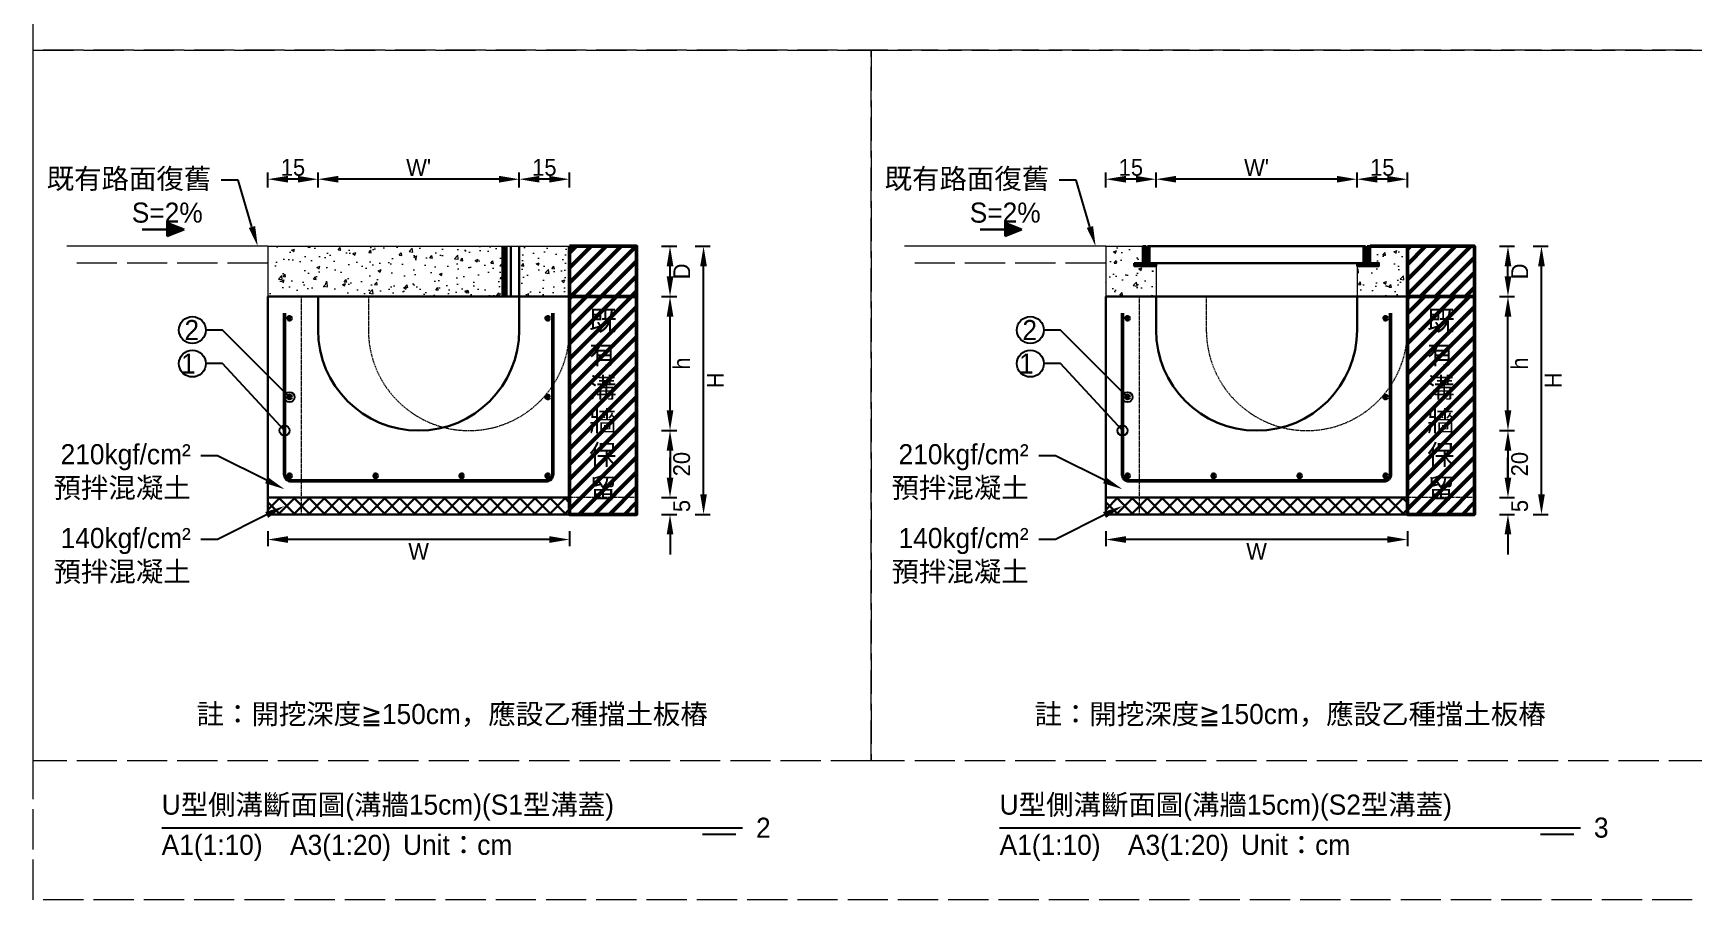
# Model space of a CAD drawing. Extents: x -8520 to 1950, y -2159 to 466.
# Drawn here: x -2640 to -2144.9, y -507 to -248.4 of the extents above; entities that cross this region are included whole.
import ezdxf
from ezdxf import colors
from ezdxf.entities.mleader import LeaderData, LeaderLine
from ezdxf.math import Vec2, Vec3

# ---------------------------------------------------------------- set-up
doc = ezdxf.new("R2010")
doc.units = 0
doc.header["$MEASUREMENT"] = 0
doc.linetypes.add('ACAD_ISO02W100', pattern=[15, 12, -3])
doc.linetypes.add('HIDDEN', pattern=[0.375, 0.25, -0.125])
for name, color, linetype, lineweight in [('一、3.基本-變更', 1, 'Continuous', 50), ('二、1.繪圖-既有設施', 8, 'Continuous', 20), ('二、2.繪圖-施作項目', 181, 'Continuous', 30), ('二、3.繪圖-排水流向', 170, 'Continuous', 30), ('二、4.繪圖-設計鋪面', 40, 'Continuous', 20), ('二、5.繪圖-鋼筋', 60, 'Continuous', 50), ('二、6.繪圖-其他施作項目', 35, 'Continuous', 30)]:
    doc.layers.add(name, color=color, linetype=linetype, lineweight=lineweight)
doc.layers.add('一、4.基本-隱藏', color=9, linetype='ACAD_ISO02W100', lineweight=20, plot=False)
doc.layers.add('三、3.文字-註解文字', color=2, linetype='Continuous')
doc.styles.add('次圖名(詳圖)', font='MS PGothic.ttf', dxfattribs={"height": 6})
doc.styles.add('註解文字(詳圖)', font='MS PGothic.ttf', dxfattribs={"height": 5})
doc.dimstyles.new('註解文字(詳圖)', dxfattribs={"dimtxt": 6, "dimasz": 6, "dimexe": 2, "dimexo": 5, "dimgap": 1, "dimtad": 2, "dimzin": 0, "dimdsep": 46, "dimtxsty": '註解文字(詳圖)', "dimcen": 0.1, "dimclrd": 256, "dimclre": 256, "dimclrt": 256, "dimadec": 0, "dimazin": 0, "dimtfac": 1, "dimtofl": 0, "dimtmove": 0, "dimatfit": 3, "dimfxlon": 1, "dimtolj": 1, "dimtzin": 0, "dimlwd": -1, "dimlwe": -1, "dimarcsym": 1})

# ---------------------------------------------------------------- blocks, each defined once
blk = doc.blocks.new('排水流向')
at = {"layer": '二、3.繪圖-排水流向'}
h = blk.add_hatch(color=256, dxfattribs=at)
h.dxf.hatch_style = 1
h.paths.add_polyline_path([(0, 1), (0, -1), (2.5, 0)])
for points in [[(-3.75, 0), (0, 0)], [(0, 1), (0, -1)], [(2.5, 0), (0, 1)], [(2.5, 0), (0, -1)]]:
    blk.add_lwpolyline(points, dxfattribs=at)
blk = doc.blocks.new('*D118')
at = {"layer": 'Defpoints', "color": 0, "transparency": 16777216}
for p in [(-2555, -292), (-2555, -327), (-2495, -327)]:
    blk.add_point(p, dxfattribs=at)
at = {"layer": '三、3.文字-註解文字', "transparency": 16777216}
for p, q in [((-2555, -294.5), (-2555, -290)), ((-2501, -292), (-2549, -292)), ((-2495, -294.5), (-2495, -290))]:
    blk.add_line(p, q, dxfattribs=at)
for points in [[(-2549, -291), (-2549, -293), (-2555, -292)], [(-2501, -291), (-2501, -293), (-2495, -292)]]:
    blk.add_solid(points, dxfattribs=at)
at = {"layer": '三、3.文字-註解文字', "transparency": 16777216, "insert": (-2525, -288.5), "char_height": 5, "attachment_point": 5, "style": '註解文字(詳圖)'}
blk.add_mtext("\\A1;W'", dxfattribs=at)
blk = doc.blocks.new('*D119')
at = {"layer": 'Defpoints', "color": 0, "transparency": 16777216}
for p in [(-2570, -292), (-2570, -327), (-2555, -327)]:
    blk.add_point(p, dxfattribs=at)
at = {"layer": '三、3.文字-註解文字', "transparency": 16777216}
for p, q in [((-2570, -294.5), (-2570, -290)), ((-2561, -292), (-2564, -292)), ((-2555, -294.5), (-2555, -290))]:
    blk.add_line(p, q, dxfattribs=at)
for points in [[(-2564, -291), (-2564, -293), (-2570, -292)], [(-2561, -291), (-2561, -293), (-2555, -292)]]:
    blk.add_solid(points, dxfattribs=at)
at = {"layer": '三、3.文字-註解文字', "transparency": 16777216, "insert": (-2562.5, -288.5), "char_height": 5, "attachment_point": 5, "style": '註解文字(詳圖)'}
blk.add_mtext('\\A1;15', dxfattribs=at)
blk = doc.blocks.new('*D120')
at = {"layer": 'Defpoints', "color": 0, "transparency": 16777216}
for p in [(-2495, -292), (-2495, -327), (-2480, -327)]:
    blk.add_point(p, dxfattribs=at)
at = {"layer": '三、3.文字-註解文字', "transparency": 16777216}
for p, q in [((-2495, -294.5), (-2495, -290)), ((-2486, -292), (-2489, -292)), ((-2480, -294.5), (-2480, -290))]:
    blk.add_line(p, q, dxfattribs=at)
for points in [[(-2489, -291), (-2489, -293), (-2495, -292)], [(-2486, -291), (-2486, -293), (-2480, -292)]]:
    blk.add_solid(points, dxfattribs=at)
at = {"layer": '三、3.文字-註解文字', "transparency": 16777216, "insert": (-2487.5, -288.5), "char_height": 5, "attachment_point": 5, "style": '註解文字(詳圖)'}
blk.add_mtext('\\A1;15', dxfattribs=at)
blk = doc.blocks.new('*D121')
at = {"layer": 'Defpoints', "color": 0, "transparency": 16777216}
for p in [(-2305, -292), (-2305, -327), (-2245, -327)]:
    blk.add_point(p, dxfattribs=at)
at = {"layer": '三、3.文字-註解文字', "transparency": 16777216}
for p, q in [((-2305, -294.5), (-2305, -290)), ((-2251, -292), (-2299, -292)), ((-2245, -294.5), (-2245, -290))]:
    blk.add_line(p, q, dxfattribs=at)
for points in [[(-2299, -291), (-2299, -293), (-2305, -292)], [(-2251, -291), (-2251, -293), (-2245, -292)]]:
    blk.add_solid(points, dxfattribs=at)
at = {"layer": '三、3.文字-註解文字', "transparency": 16777216, "insert": (-2275, -288.5), "char_height": 5, "attachment_point": 5, "style": '註解文字(詳圖)'}
blk.add_mtext("\\A1;W'", dxfattribs=at)
blk = doc.blocks.new('*D122')
at = {"layer": 'Defpoints', "color": 0, "transparency": 16777216}
for p in [(-2320, -292), (-2320, -327), (-2305, -327)]:
    blk.add_point(p, dxfattribs=at)
at = {"layer": '三、3.文字-註解文字', "transparency": 16777216}
for p, q in [((-2320, -294.5), (-2320, -290)), ((-2311, -292), (-2314, -292)), ((-2305, -294.5), (-2305, -290))]:
    blk.add_line(p, q, dxfattribs=at)
for points in [[(-2314, -291), (-2314, -293), (-2320, -292)], [(-2311, -291), (-2311, -293), (-2305, -292)]]:
    blk.add_solid(points, dxfattribs=at)
at = {"layer": '三、3.文字-註解文字', "transparency": 16777216, "insert": (-2312.5, -288.5), "char_height": 5, "attachment_point": 5, "style": '註解文字(詳圖)'}
blk.add_mtext('\\A1;15', dxfattribs=at)
blk = doc.blocks.new('*D123')
at = {"layer": 'Defpoints', "color": 0, "transparency": 16777216}
for p in [(-2245, -292), (-2245, -327), (-2230, -327)]:
    blk.add_point(p, dxfattribs=at)
at = {"layer": '三、3.文字-註解文字', "transparency": 16777216}
for p, q in [((-2245, -294.5), (-2245, -290)), ((-2236, -292), (-2239, -292)), ((-2230, -294.5), (-2230, -290))]:
    blk.add_line(p, q, dxfattribs=at)
for points in [[(-2239, -291), (-2239, -293), (-2245, -292)], [(-2236, -291), (-2236, -293), (-2230, -292)]]:
    blk.add_solid(points, dxfattribs=at)
at = {"layer": '三、3.文字-註解文字', "transparency": 16777216, "insert": (-2237.5, -288.5), "char_height": 5, "attachment_point": 5, "style": '註解文字(詳圖)'}
blk.add_mtext('\\A1;15', dxfattribs=at)
blk = doc.blocks.new('*D136')
at = {"layer": 'Defpoints', "color": 0, "transparency": 16777216}
for p in [(-2320, -392), (-2230, -392), (-2320, -399.5)]:
    blk.add_point(p, dxfattribs=at)
at = {"layer": '三、3.文字-註解文字', "transparency": 16777216}
for p, q in [((-2320, -397), (-2320, -401.5)), ((-2236, -399.5), (-2314, -399.5)), ((-2230, -397), (-2230, -401.5))]:
    blk.add_line(p, q, dxfattribs=at)
for points in [[(-2314, -398.5), (-2314, -400.5), (-2320, -399.5)], [(-2236, -398.5), (-2236, -400.5), (-2230, -399.5)]]:
    blk.add_solid(points, dxfattribs=at)
at = {"layer": '三、3.文字-註解文字', "transparency": 16777216, "insert": (-2275, -403), "char_height": 5, "attachment_point": 5, "style": '註解文字(詳圖)'}
blk.add_mtext('\\A1;W', dxfattribs=at)
blk = doc.blocks.new('*D137')
at = {"layer": 'Defpoints', "color": 0, "transparency": 16777216}
for p in [(-2570, -392), (-2480, -392), (-2570, -399.5)]:
    blk.add_point(p, dxfattribs=at)
at = {"layer": '三、3.文字-註解文字', "transparency": 16777216}
for p, q in [((-2570, -397), (-2570, -401.5)), ((-2486, -399.5), (-2564, -399.5)), ((-2480, -397), (-2480, -401.5))]:
    blk.add_line(p, q, dxfattribs=at)
for points in [[(-2564, -398.5), (-2564, -400.5), (-2570, -399.5)], [(-2486, -398.5), (-2486, -400.5), (-2480, -399.5)]]:
    blk.add_solid(points, dxfattribs=at)
at = {"layer": '三、3.文字-註解文字', "transparency": 16777216, "insert": (-2525, -403), "char_height": 5, "attachment_point": 5, "style": '註解文字(詳圖)'}
blk.add_mtext('\\A1;W', dxfattribs=at)
blk = doc.blocks.new('_Small')
at = {"color": 0, "linetype": 'ByBlock', "lineweight": -2}
blk.add_circle((0, 0), 0.25, dxfattribs=at)
blk = doc.blocks.new('*D143')
at = {"layer": 'Defpoints', "color": 0, "transparency": 16777216}
for p in [(-2275, -327), (-2200, -327), (-2275, -367)]:
    blk.add_point(p, dxfattribs=at)
at = {"layer": '三、3.文字-註解文字', "transparency": 16777216}
for p, q in [((-2202.5, -327), (-2198, -327)), ((-2200, -361), (-2200, -333)), ((-2202.5, -367), (-2198, -367))]:
    blk.add_line(p, q, dxfattribs=at)
for points in [[(-2201, -333), (-2199, -333), (-2200, -327)], [(-2201, -361), (-2199, -361), (-2200, -367)]]:
    blk.add_solid(points, dxfattribs=at)
at = {"layer": '三、3.文字-註解文字', "transparency": 16777216, "insert": (-2196.5, -347), "char_height": 5, "attachment_point": 5, "rotation": 90, "style": '註解文字(詳圖)'}
blk.add_mtext('\\A1;h', dxfattribs=at)
blk = doc.blocks.new('*D144')
at = {"layer": 'Defpoints', "color": 0, "transparency": 16777216}
for p in [(-2275, -367), (-2275, -387), (-2200, -387)]:
    blk.add_point(p, dxfattribs=at)
at = {"layer": '三、3.文字-註解文字', "transparency": 16777216}
for p, q in [((-2202.5, -367), (-2198, -367)), ((-2200, -373), (-2200, -381)), ((-2202.5, -387), (-2198, -387))]:
    blk.add_line(p, q, dxfattribs=at)
for points in [[(-2201, -373), (-2199, -373), (-2200, -367)], [(-2201, -381), (-2199, -381), (-2200, -387)]]:
    blk.add_solid(points, dxfattribs=at)
at = {"layer": '三、3.文字-註解文字', "transparency": 16777216, "insert": (-2196.5, -377), "char_height": 5, "attachment_point": 5, "rotation": 90, "style": '註解文字(詳圖)'}
blk.add_mtext('\\A1;20', dxfattribs=at)
blk = doc.blocks.new('*D145')
at = {"layer": 'Defpoints', "color": 0, "transparency": 16777216}
for p in [(-2275, -387), (-2275, -392), (-2200, -392)]:
    blk.add_point(p, dxfattribs=at)
at = {"layer": '三、3.文字-註解文字', "transparency": 16777216}
for p, q in [((-2200, -381), (-2200, -375)), ((-2202.5, -387), (-2198, -387)), ((-2202.5, -392), (-2198, -392)), ((-2200, -398), (-2200, -404))]:
    blk.add_line(p, q, dxfattribs=at)
for points in [[(-2201, -381), (-2199, -381), (-2200, -387)], [(-2201, -398), (-2199, -398), (-2200, -392)]]:
    blk.add_solid(points, dxfattribs=at)
at = {"layer": '三、3.文字-註解文字', "transparency": 16777216, "insert": (-2196.5, -389.5), "char_height": 5, "attachment_point": 5, "rotation": 90, "style": '註解文字(詳圖)'}
blk.add_mtext('\\A1;5', dxfattribs=at)
blk = doc.blocks.new('*D146')
at = {"layer": 'Defpoints', "color": 0, "transparency": 16777216}
for p in [(-2210, -312), (-2200, -312), (-2210, -327)]:
    blk.add_point(p, dxfattribs=at)
at = {"layer": '三、3.文字-註解文字', "transparency": 16777216}
for p, q in [((-2202.5, -312), (-2198, -312)), ((-2200, -321), (-2200, -318)), ((-2202.5, -327), (-2198, -327))]:
    blk.add_line(p, q, dxfattribs=at)
for points in [[(-2201, -318), (-2199, -318), (-2200, -312)], [(-2201, -321), (-2199, -321), (-2200, -327)]]:
    blk.add_solid(points, dxfattribs=at)
at = {"layer": '三、3.文字-註解文字', "transparency": 16777216, "insert": (-2196.5, -319.5), "char_height": 5, "attachment_point": 5, "rotation": 90, "style": '註解文字(詳圖)'}
blk.add_mtext('\\A1;D', dxfattribs=at)
blk = doc.blocks.new('*D147')
at = {"layer": 'Defpoints', "color": 0, "transparency": 16777216}
for p in [(-2210, -312), (-2190, -312), (-2210, -392)]:
    blk.add_point(p, dxfattribs=at)
at = {"layer": '三、3.文字-註解文字', "transparency": 16777216}
for p, q in [((-2192.5, -312), (-2188, -312)), ((-2190, -386), (-2190, -318)), ((-2192.5, -392), (-2188, -392))]:
    blk.add_line(p, q, dxfattribs=at)
for points in [[(-2191, -318), (-2189, -318), (-2190, -312)], [(-2191, -386), (-2189, -386), (-2190, -392)]]:
    blk.add_solid(points, dxfattribs=at)
at = {"layer": '三、3.文字-註解文字', "transparency": 16777216, "insert": (-2186.5, -352), "char_height": 5, "attachment_point": 5, "rotation": 90, "style": '註解文字(詳圖)'}
blk.add_mtext('\\A1;H', dxfattribs=at)
blk = doc.blocks.new('*D158')
at = {"layer": 'Defpoints', "color": 0, "transparency": 16777216}
for p in [(-2525, -327), (-2450, -327), (-2525, -367)]:
    blk.add_point(p, dxfattribs=at)
at = {"layer": '三、3.文字-註解文字', "transparency": 16777216}
for p, q in [((-2452.5, -327), (-2448, -327)), ((-2450, -361), (-2450, -333)), ((-2452.5, -367), (-2448, -367))]:
    blk.add_line(p, q, dxfattribs=at)
for points in [[(-2451, -333), (-2449, -333), (-2450, -327)], [(-2451, -361), (-2449, -361), (-2450, -367)]]:
    blk.add_solid(points, dxfattribs=at)
at = {"layer": '三、3.文字-註解文字', "transparency": 16777216, "insert": (-2446.5, -347), "char_height": 5, "attachment_point": 5, "rotation": 90, "style": '註解文字(詳圖)'}
blk.add_mtext('\\A1;h', dxfattribs=at)
blk = doc.blocks.new('*D159')
at = {"layer": 'Defpoints', "color": 0, "transparency": 16777216}
for p in [(-2525, -367), (-2525, -387), (-2450, -387)]:
    blk.add_point(p, dxfattribs=at)
at = {"layer": '三、3.文字-註解文字', "transparency": 16777216}
for p, q in [((-2452.5, -367), (-2448, -367)), ((-2450, -373), (-2450, -381)), ((-2452.5, -387), (-2448, -387))]:
    blk.add_line(p, q, dxfattribs=at)
for points in [[(-2451, -373), (-2449, -373), (-2450, -367)], [(-2451, -381), (-2449, -381), (-2450, -387)]]:
    blk.add_solid(points, dxfattribs=at)
at = {"layer": '三、3.文字-註解文字', "transparency": 16777216, "insert": (-2446.5, -377), "char_height": 5, "attachment_point": 5, "rotation": 90, "style": '註解文字(詳圖)'}
blk.add_mtext('\\A1;20', dxfattribs=at)
blk = doc.blocks.new('*D160')
at = {"layer": 'Defpoints', "color": 0, "transparency": 16777216}
for p in [(-2525, -387), (-2525, -392), (-2450, -392)]:
    blk.add_point(p, dxfattribs=at)
at = {"layer": '三、3.文字-註解文字', "transparency": 16777216}
for p, q in [((-2450, -381), (-2450, -375)), ((-2452.5, -387), (-2448, -387)), ((-2452.5, -392), (-2448, -392)), ((-2450, -398), (-2450, -404))]:
    blk.add_line(p, q, dxfattribs=at)
for points in [[(-2451, -381), (-2449, -381), (-2450, -387)], [(-2451, -398), (-2449, -398), (-2450, -392)]]:
    blk.add_solid(points, dxfattribs=at)
at = {"layer": '三、3.文字-註解文字', "transparency": 16777216, "insert": (-2446.5, -389.5), "char_height": 5, "attachment_point": 5, "rotation": 90, "style": '註解文字(詳圖)'}
blk.add_mtext('\\A1;5', dxfattribs=at)
blk = doc.blocks.new('*D161')
at = {"layer": 'Defpoints', "color": 0, "transparency": 16777216}
for p in [(-2460, -312), (-2450, -312), (-2460, -327)]:
    blk.add_point(p, dxfattribs=at)
at = {"layer": '三、3.文字-註解文字', "transparency": 16777216}
for p, q in [((-2452.5, -312), (-2448, -312)), ((-2450, -321), (-2450, -318)), ((-2452.5, -327), (-2448, -327))]:
    blk.add_line(p, q, dxfattribs=at)
for points in [[(-2451, -318), (-2449, -318), (-2450, -312)], [(-2451, -321), (-2449, -321), (-2450, -327)]]:
    blk.add_solid(points, dxfattribs=at)
at = {"layer": '三、3.文字-註解文字', "transparency": 16777216, "insert": (-2446.5, -319.5), "char_height": 5, "attachment_point": 5, "rotation": 90, "style": '註解文字(詳圖)'}
blk.add_mtext('\\A1;D', dxfattribs=at)
blk = doc.blocks.new('*D162')
at = {"layer": 'Defpoints', "color": 0, "transparency": 16777216}
for p in [(-2460, -312), (-2440, -312), (-2460, -392)]:
    blk.add_point(p, dxfattribs=at)
at = {"layer": '三、3.文字-註解文字', "transparency": 16777216}
for p, q in [((-2442.5, -312), (-2438, -312)), ((-2440, -386), (-2440, -318)), ((-2442.5, -392), (-2438, -392))]:
    blk.add_line(p, q, dxfattribs=at)
for points in [[(-2441, -318), (-2439, -318), (-2440, -312)], [(-2441, -386), (-2439, -386), (-2440, -392)]]:
    blk.add_solid(points, dxfattribs=at)
at = {"layer": '三、3.文字-註解文字', "transparency": 16777216, "insert": (-2436.5, -352), "char_height": 5, "attachment_point": 5, "rotation": 90, "style": '註解文字(詳圖)'}
blk.add_mtext('\\A1;H', dxfattribs=at)

msp = doc.modelspace()

# ---------------------------------------------------------------- hatches: boundary and pattern name
at = {"layer": '一、3.基本-變更'}
h = msp.add_hatch(dxfattribs=at)
h.set_pattern_fill('ANSI31', color=256)
h.set_pattern_definition([(45, (-1582.558, -548.0457), (-2.245064, 2.245064), [])])
h.paths.add_polyline_path([(-2480, -327), (-2460, -327), (-2460, -312), (-2480, -312)])
h = msp.add_hatch(dxfattribs=at)
h.set_pattern_fill('ANSI31', color=256)
h.set_pattern_definition([(45, (-1332.558, -506.5736), (-2.245064, 2.245064), [])])
h.paths.add_polyline_path([(-2230, -312), (-2230, -327), (-2210, -327), (-2210, -312)])
h = msp.add_hatch(dxfattribs=at)
h.set_pattern_fill('ANSI31', color=256)
h.set_pattern_definition([(45, (-2869.6807, -699.3014), (-2.245064, 2.245064), [])])
h.paths.add_polyline_path([(-2460, -327), (-2480, -327), (-2480, -392), (-2460, -392)])
h = msp.add_hatch(dxfattribs=at)
h.set_pattern_fill('ANSI31', color=256)
h.set_pattern_definition([(45, (-2619.6807, -699.3014), (-2.245064, 2.245064), [])])
h.paths.add_polyline_path([(-2210, -327), (-2230, -327), (-2230, -392), (-2210, -392)])
at = {"layer": '二、1.繪圖-既有設施'}
h = msp.add_hatch(dxfattribs=at)
h.set_pattern_fill('AR-CONC', color=256, scale=0.05)
h.set_pattern_definition([(50, (-1582.558, -548.046), (9.109233, -0.796954), [0.9525, -10.4775]), (355, (-1582.558, -548.046), (-1.76217, 9.55284), [0.762, -8.38203]), (100.4514, (-1581.799, -548.112), (7.34706, 8.75589), [0.8095, -8.90451]), (46.1842, (-1582.558, -545.506), (13.55395, -2.10212), [1.42875, -15.71625]), (96.6356, (-1581.429, -545.681), (11.8702, 12.3713), [1.21425, -13.35678]), (351.1842, (-1582.558, -545.506), (11.8702, 12.3713), [1.143, -12.57299]), (21, (-1581.288, -546.141), (7.58072, -5.11326), [0.9525, -10.4775]), (326, (-1581.288, -546.141), (3.0901, 9.2094), [0.762, -8.382]), (71.4514, (-1580.656, -546.567), (10.67082, 4.09614), [0.8095, -8.9045]), (37.5, (-1582.558, -548.0457), (0.15443, 4.227752), [0, -8.2804, 0, -8.509, 0, -8.41375]), (7.5, (-1582.558, -548.0457), (3.340983, 5.009029), [0, -4.8514, 0, -8.0899, 0, -3.20675]), (327.5, (-1585.39, -548.0457), (6.77953, -0.286437), [0, -3.175, 0, -9.906, 0, -13.1445]), (317.5, (-1586.66, -548.046), (7.40646, 1.271325), [0, -4.1275, 0, -6.5786, 0, -9.3345])])
h.paths.add_polyline_path([(-2500, -327), (-2500, -312), (-2570, -312), (-2570, -327)])
h.paths.add_polyline_path([(-2480, -312), (-2495, -312), (-2495, -327), (-2480, -327)])
h = msp.add_hatch(dxfattribs=at)
h.set_pattern_fill('AR-CONC', color=256, scale=0.05)
h.set_pattern_definition([(50, (-1332.558, -506.5736), (9.109233, -0.796954), [0.9525, -10.4775]), (355, (-1332.558, -506.574), (-1.76217, 9.55284), [0.762, -8.38203]), (100.4514, (-1331.799, -506.64), (7.34706, 8.75589), [0.8095, -8.90451]), (46.1842, (-1332.558, -504.034), (13.55395, -2.10212), [1.42875, -15.71625]), (96.6356, (-1331.429, -504.209), (11.8702, 12.3713), [1.21425, -13.35678]), (351.1842, (-1332.558, -504.034), (11.8702, 12.3713), [1.143, -12.57299]), (21, (-1331.288, -504.6686), (7.58072, -5.11326), [0.9525, -10.4775]), (326, (-1331.288, -504.669), (3.0901, 9.2094), [0.762, -8.382]), (71.4514, (-1330.656, -505.095), (10.67082, 4.09614), [0.8095, -8.9045]), (37.5, (-1332.558, -506.5736), (0.15443, 4.227752), [0, -8.2804, 0, -8.509, 0, -8.41375]), (7.5, (-1332.558, -506.5736), (3.340983, 5.009029), [0, -4.8514, 0, -8.0899, 0, -3.20675]), (327.5, (-1335.39, -506.5736), (6.77953, -0.286437), [0, -3.175, 0, -9.906, 0, -13.1445]), (317.5, (-1336.66, -506.5736), (7.40646, 1.271325), [0, -4.1275, 0, -6.5786, 0, -9.3345])])
h.paths.add_polyline_path([(-2311.5, -317), (-2308.9, -317), (-2308.9, -312), (-2320, -312), (-2320, -327), (-2305, -327), (-2305, -317.9), (-2311.5, -317.9)])
h.paths.add_polyline_path([(-2230, -312), (-2241.1, -312), (-2241.1, -317), (-2238.5, -317), (-2238.5, -317.9), (-2245, -317.9), (-2245, -327), (-2230, -327)])
at = {"layer": '二、2.繪圖-施作項目'}
h = msp.add_hatch(dxfattribs=at)
h.set_pattern_fill('ANSI37', color=256)
h.set_pattern_definition([(45, (-2869.6807, -699.3014), (-2.245064, 2.245064), []), (135, (-2869.6807, -699.3014), (-2.245064, -2.245064), [])])
h.paths.add_polyline_path([(-2570, -387), (-2570, -392), (-2480, -392), (-2480, -387)])
h = msp.add_hatch(dxfattribs=at)
h.set_pattern_fill('ANSI37', color=256)
h.set_pattern_definition([(45, (-2619.6807, -699.3014), (-2.245064, 2.245064), []), (135, (-2619.6807, -699.3014), (-2.245064, -2.245064), [])])
h.paths.add_polyline_path([(-2320, -387), (-2320, -392), (-2230, -392), (-2230, -387)])
at = {"layer": '二、5.繪圖-鋼筋'}
h = msp.add_hatch(color=256, dxfattribs=at)
h.dxf.hatch_style = 1
h.paths.add_polyline_path([(-2563, -333.5, 1), (-2564, -333.5, 1)])
h = msp.add_hatch(color=256, dxfattribs=at)
h.dxf.hatch_style = 1
h.paths.add_polyline_path([(-2486, -333.5, 1), (-2487, -333.5, 1)])
h = msp.add_hatch(color=256, dxfattribs=at)
h.dxf.hatch_style = 1
h.paths.add_polyline_path([(-2313, -333.5, 1), (-2314, -333.5, 1)])
h = msp.add_hatch(color=256, dxfattribs=at)
h.dxf.hatch_style = 1
h.paths.add_polyline_path([(-2236, -333.5, 1), (-2237, -333.5, 1)])
h = msp.add_hatch(color=256, dxfattribs=at)
h.dxf.hatch_style = 1
h.paths.add_polyline_path([(-2563, -357, 1), (-2564, -357, 1)])
h = msp.add_hatch(color=256, dxfattribs=at)
h.dxf.hatch_style = 1
h.paths.add_polyline_path([(-2486, -357, 1), (-2487, -357, 1)])
h = msp.add_hatch(color=256, dxfattribs=at)
h.dxf.hatch_style = 1
h.paths.add_polyline_path([(-2313, -357, 1), (-2314, -357, 1)])
h = msp.add_hatch(color=256, dxfattribs=at)
h.dxf.hatch_style = 1
h.paths.add_polyline_path([(-2236, -357, 1), (-2237, -357, 1)])
h = msp.add_hatch(color=256, dxfattribs=at)
h.dxf.hatch_style = 1
h.paths.add_polyline_path([(-2563, -380.5, 1), (-2564, -380.5, 1)])
h = msp.add_hatch(color=256, dxfattribs=at)
h.dxf.hatch_style = 1
h.paths.add_polyline_path([(-2537.33, -380.5, 1), (-2538.33, -380.5, 1)])
h = msp.add_hatch(color=256, dxfattribs=at)
h.dxf.hatch_style = 1
h.paths.add_polyline_path([(-2511.66, -380.5, 1), (-2512.66, -380.5, 1)])
h = msp.add_hatch(color=256, dxfattribs=at)
h.dxf.hatch_style = 1
h.paths.add_polyline_path([(-2486, -380.5, 1), (-2487, -380.5, 1)])
h = msp.add_hatch(color=256, dxfattribs=at)
h.dxf.hatch_style = 1
h.paths.add_polyline_path([(-2313, -380.5, 1), (-2314, -380.5, 1)])
h = msp.add_hatch(color=256, dxfattribs=at)
h.dxf.hatch_style = 1
h.paths.add_polyline_path([(-2287.33, -380.5, 1), (-2288.33, -380.5, 1)])
h = msp.add_hatch(color=256, dxfattribs=at)
h.dxf.hatch_style = 1
h.paths.add_polyline_path([(-2261.66, -380.5, 1), (-2262.66, -380.5, 1)])
h = msp.add_hatch(color=256, dxfattribs=at)
h.dxf.hatch_style = 1
h.paths.add_polyline_path([(-2236, -380.5, 1), (-2237, -380.5, 1)])
at = {"layer": '二、6.繪圖-其他施作項目'}
h = msp.add_hatch(dxfattribs=at)
h.set_pattern_fill('ANSI31', color=256, scale=0.1)
h.set_pattern_definition([(45, (-1080.16578, -1307.46255), (-0.2245064, 0.2245064), [])])
h.paths.add_polyline_path([(-2308, -312), (-2308.9, -312), (-2308.9, -317), (-2311.5, -317), (-2311.5, -317.9), (-2305, -317.9), (-2305, -317), (-2308, -317)])
h.paths.add_polyline_path([(-2242, -317), (-2245, -317), (-2245, -317.9), (-2238.5, -317.9), (-2238.5, -317), (-2241.1, -317), (-2241.1, -312), (-2242, -312)])

# ---------------------------------------------------------------- linework, layer by layer
at = {"layer": '一、3.基本-變更'}
for points in [[(-2480, -312), (-2460, -312), (-2460, -327), (-2480, -327)], [(-2230, -312), (-2210, -312), (-2210, -327), (-2230, -327)], [(-2480, -327), (-2460, -327), (-2460, -392), (-2480, -392)], [(-2230, -327), (-2210, -327), (-2210, -392), (-2230, -392)]]:
    msp.add_lwpolyline(points, close=True, dxfattribs=at)
msp.add_lwpolyline([(-2241.1, -312), (-2230, -312)], dxfattribs=at)
at = {"layer": '一、4.基本-隱藏'}
for points in [[(-2640, 0), (-1860, 0), (-1860, -253.5), (-2640, -253.5)], [(-2640, 0), (-1860, 0), (-1860, -507), (-2640, -507)], [(-2640, 0), (-1860, 0), (-1860, -507), (-2640, -507)], [(-2640, -253.5), (-2390, -253.5), (-2390, -465.5), (-2640, -465.5)], [(-2390, -253.5), (-2140, -253.5), (-2140, -465.5), (-2390, -465.5)]]:
    msp.add_lwpolyline(points, close=True, dxfattribs=at)
at = {"layer": '一、4.基本-隱藏', "linetype": 'HIDDEN'}
for points in [[(-2460, -327), (-2560, -327)], [(-2560, -327), (-2560, -392)], [(-2540, -327), (-2540, -337)], [(-2480, -327), (-2480, -337)], [(-2460, -327), (-2460, -392)], [(-2210, -327), (-2310, -327)], [(-2310, -327), (-2310, -392)], [(-2290, -327), (-2290, -337)], [(-2230, -327), (-2230, -337)], [(-2210, -327), (-2210, -392)], [(-2460, -387), (-2560, -387)], [(-2210, -387), (-2310, -387)], [(-2460, -392), (-2560, -392)], [(-2210, -392), (-2310, -392)]]:
    msp.add_lwpolyline(points, dxfattribs=at)
for centre in [(-2510, -337), (-2260, -337)]:
    msp.add_arc(centre, 30, 180, 0, dxfattribs=at)
at = {"layer": '三、3.文字-註解文字'}
for points in [[(-2601.66, -485.5), (-2428.34, -485.5)], [(-2430.34, -487.5), (-2440.34, -487.5)], [(-2351.66, -485.5), (-2178.34, -485.5)], [(-2180.34, -487.5), (-2190.34, -487.5)]]:
    msp.add_lwpolyline(points, dxfattribs=at)
for centre in [(-2592.5, -337), (-2342.5, -337), (-2592.5, -347), (-2342.5, -347)]:
    msp.add_circle(centre, 4, dxfattribs=at)
at = {"layer": '二、1.繪圖-既有設施'}
for points in [[(-2570, -312), (-2480, -312)], [(-2570, -312), (-2570, -327)], [(-2480, -312), (-2480, -327)], [(-2320, -312), (-2308.9, -312)], [(-2320, -312), (-2320, -327)], [(-2230, -312), (-2230, -327)], [(-2305, -317), (-2305, -327)], [(-2245, -317), (-2245, -327)]]:
    msp.add_lwpolyline(points, dxfattribs=at)
at = {"layer": '二、2.繪圖-施作項目'}
for points in [[(-2570, -327), (-2480, -327)], [(-2570, -327), (-2570, -392)], [(-2555, -327), (-2555, -337)], [(-2495, -327), (-2495, -337)], [(-2480, -327), (-2480, -392)], [(-2320, -327), (-2230, -327)], [(-2320, -327), (-2320, -392)], [(-2305, -327), (-2305, -337)], [(-2245, -327), (-2245, -337)], [(-2230, -327), (-2230, -392)], [(-2570, -387), (-2480, -387)], [(-2320, -387), (-2230, -387)], [(-2570, -392), (-2480, -392)], [(-2320, -392), (-2230, -392)]]:
    msp.add_lwpolyline(points, dxfattribs=at)
for centre in [(-2525, -337), (-2275, -337)]:
    msp.add_arc(centre, 30, 180, 0, dxfattribs=at)
at = {"layer": '二、4.繪圖-設計鋪面'}
for points in [[(-2570, -312), (-2630, -312)], [(-2320, -312), (-2380, -312)]]:
    msp.add_lwpolyline(points, dxfattribs=at)
at = {"layer": '二、4.繪圖-設計鋪面', "linetype": 'ACAD_ISO02W100'}
for points in [[(-2570, -317), (-2630, -317)], [(-2320, -317), (-2380, -317)]]:
    msp.add_lwpolyline(points, dxfattribs=at)
at = {"layer": '二、5.繪圖-鋼筋'}
for points in [[(-2485, -332), (-2485, -380, -0.4142136), (-2487, -382), (-2563, -382, -0.4142136), (-2565, -380), (-2565, -332)], [(-2235, -332), (-2235, -380, -0.4142136), (-2237, -382), (-2313, -382, -0.4142136), (-2315, -380), (-2315, -332)]]:
    msp.add_lwpolyline(points, format="xyb", dxfattribs=at)
for centre in [(-2563.5, -333.5), (-2486.5, -333.5), (-2313.5, -333.5), (-2236.5, -333.5), (-2563.5, -357), (-2486.5, -357), (-2313.5, -357), (-2236.5, -357), (-2563.5, -380.5), (-2537.83, -380.5), (-2512.16, -380.5), (-2486.5, -380.5), (-2313.5, -380.5), (-2287.83, -380.5), (-2262.16, -380.5), (-2236.5, -380.5)]:
    msp.add_circle(centre, 0.5, dxfattribs=at)
at = {"layer": '二、6.繪圖-其他施作項目'}
for points in [[(-2500, -312), (-2500, -327)], [(-2499.375, -312), (-2499.375, -327)], [(-2498.75, -312), (-2498.75, -327)], [(-2497.5, -312), (-2497.5, -327)], [(-2495, -312), (-2495, -327)], [(-2307.5, -312), (-2307.5, -317)], [(-2307.5, -312), (-2242.5, -312)], [(-2306.9, -312), (-2306.9, -317)], [(-2243.1, -312), (-2243.1, -317)], [(-2242.5, -312), (-2242.5, -317)], [(-2307.5, -317), (-2242.5, -317)]]:
    msp.add_lwpolyline(points, dxfattribs=at)
for points in [[(-2311.5, -317), (-2308.9, -317), (-2308.9, -312), (-2308, -312), (-2308, -317), (-2305, -317), (-2305, -317.9), (-2311.5, -317.9)], [(-2241.1, -312), (-2242, -312), (-2242, -317), (-2245, -317), (-2245, -317.9), (-2238.5, -317.9), (-2238.5, -317), (-2241.1, -317)]]:
    msp.add_lwpolyline(points, close=True, dxfattribs=at)

# ---------------------------------------------------------------- block references
at = {"xscale": 2, "yscale": 2, "zscale": 2}
for p in [(-2600, -307), (-2350, -307)]:
    msp.add_blockref('排水流向', p, dxfattribs=at)

# ---------------------------------------------------------------- texts
at = {"layer": '三、3.文字-註解文字', "char_height": 6}
for s, width, gutter_width, insert, attachment_point, style in [('{\\fMS PGothic|b0|i0|c128|p34;既有溝牆}保留', 6, 30, (-2470, -359.5), 5, '次圖名(詳圖)'), ('{\\fMS PGothic|b0|i0|c128|p34;既有溝牆}保留', 6, 30, (-2220, -359.5), 5, '次圖名(詳圖)'), ('{\\fMS PGothic|b0|i0|c128|p34;註：開挖深度≧150cm，應設乙種擋土板樁}', 156.49231, 30, (-2515, -452), 5, '註解文字(詳圖)'), ('{\\fMS PGothic|b0|i0|c128|p34;註：開挖深度≧150cm，應設乙種擋土板樁}', 156.49231, 30, (-2265, -452), 5, '註解文字(詳圖)'), ('{\\fMS PGothic|b0|i0|c128|p34;U型側溝斷面圖(溝牆15cm)}(S1型溝蓋)', 143.40617, 15, (-2601.66, -479.5), 4, '次圖名(詳圖)'), ('{\\fMS PGothic|b0|i0|c128|p34;U型側溝斷面圖}(溝牆15cm){\\fMS PGothic|b0|i0|c128|p34;(S2型溝蓋)}', 142.18757, 15, (-2351.66, -479.5), 4, '次圖名(詳圖)'), ('2', 3, 15, (-2424.34, -485.5), 4, '次圖名(詳圖)'), ('3', 3, 15, (-2174.34, -485.5), 4, '次圖名(詳圖)'), ('A1(1:10)\u3000A3(1:20){\\fMS PGothic|b0|i0|c128|p34;^IUnit：cm}', 136.03259, 15, (-2601.66, -491.5), 4, '次圖名(詳圖)'), ('A1(1:10)\u3000A3(1:20){\\fMS PGothic|b0|i0|c128|p34;^IUnit：cm}', 136.03259, 15, (-2351.66, -491.5), 4, '次圖名(詳圖)')]:
    msp.add_mtext_dynamic_manual_height_columns(s, width=width, gutter_width=gutter_width, heights=[0], dxfattribs=dict(at, insert=insert, attachment_point=attachment_point, style=style))
at = {"layer": '二、3.繪圖-排水流向', "char_height": 6, "attachment_point": 5, "style": '註解文字(詳圖)'}
for insert in [(-2600, -302), (-2350, -302)]:
    msp.add_mtext_dynamic_manual_height_columns('{\\fMS PGothic|b0|i0|c128|p34;S=2%}', width=10.17412, gutter_width=30, heights=[0], dxfattribs=dict(at, insert=insert))

# ---------------------------------------------------------------- dimensions: what is measured, and where the dimension line sits
at = {"layer": '三、3.文字-註解文字'}
for base, p1, p2, text, picture, middle in [((-2570, -292), (-2555, -327), (-2570, -327), '15', '*D119', (-2562.5, -288.5)), ((-2555, -292), (-2495, -327), (-2555, -327), "W'", '*D118', (-2525, -288.5)), ((-2495, -292), (-2480, -327), (-2495, -327), '15', '*D120', (-2487.5, -288.5)), ((-2320, -292), (-2305, -327), (-2320, -327), '15', '*D122', (-2312.5, -288.5)), ((-2305, -292), (-2245, -327), (-2305, -327), "W'", '*D121', (-2275, -288.5)), ((-2245, -292), (-2230, -327), (-2245, -327), '15', '*D123', (-2237.5, -288.5)), ((-2570, -399.5), (-2480, -392), (-2570, -392), 'W', '*D137', (-2525, -403)), ((-2320, -399.5), (-2230, -392), (-2320, -392), 'W', '*D136', (-2275, -403))]:
    dim = msp.add_linear_dim(base=base, p1=p1, p2=p2, text=text, dimstyle='註解文字(詳圖)', dxfattribs=at)
    dim.commit()
    dim.dimension.update_dxf_attribs({"geometry": picture, "text_midpoint": middle})
for base, p1, p2, text, picture, middle in [((-2450, -312), (-2460, -327), (-2460, -312), 'D', '*D161', (-2446.5, -319.5)), ((-2440, -312), (-2460, -392), (-2460, -312), 'H', '*D162', (-2436.5, -352)), ((-2200, -312), (-2210, -327), (-2210, -312), 'D', '*D146', (-2196.5, -319.5)), ((-2190, -312), (-2210, -392), (-2210, -312), 'H', '*D147', (-2186.5, -352)), ((-2450, -327), (-2525, -367), (-2525, -327), 'h', '*D158', (-2446.5, -347)), ((-2200, -327), (-2275, -367), (-2275, -327), 'h', '*D143', (-2196.5, -347)), ((-2450, -387), (-2525, -367), (-2525, -387), '20', '*D159', (-2446.5, -377)), ((-2200, -387), (-2275, -367), (-2275, -387), '20', '*D144', (-2196.5, -377)), ((-2450, -392), (-2525, -387), (-2525, -392), '5', '*D160', (-2446.5, -389.5)), ((-2200, -392), (-2275, -387), (-2275, -392), '5', '*D145', (-2196.5, -389.5))]:
    dim = msp.add_linear_dim(base=base, p1=p1, p2=p2, angle=90, text=text, dimstyle='註解文字(詳圖)', dxfattribs=at)
    dim.commit()
    dim.dimension.update_dxf_attribs({"geometry": picture, "text_midpoint": middle})

# ---------------------------------------------------------------- leaders
ml = msp.add_multileader_mtext('Standard', dxfattribs=at)
ml.set_content('既有路面復舊', color=256, style='註解文字(詳圖)')
ml.set_leader_properties(color=256, linetype='ByLayer', lineweight=-1)
ml.build(insert=Vec2(0, 0))
ml.multileader.update_dxf_attribs({"dogleg_length": 5, "arrow_head_size": 6})
ctx = ml.context
ctx.base_point, ctx.char_height, ctx.arrow_head_size, ctx.landing_gap_size, ctx.plane_origin = Vec3(-2641.216, -292.25), 6, 6, 3, Vec3(-2657.851, -270.337)
ctx.text_align_type = 2
notes = []
notes.append((ctx, [(1, (1, 1, 0), (-2578.875, -292.25), (-1, 0), 5, [(0, [(-2573.02, -312)], 0, [])])]))
ctx.mtext.insert, ctx.mtext.alignment, ctx.mtext.flow_direction = Vec3(-2586.875, -288.841), 3, 5
ml = msp.add_multileader_mtext('Standard', dxfattribs=at)
ml.set_content('既有路面復舊', color=256, style='註解文字(詳圖)')
ml.set_leader_properties(color=256, linetype='ByLayer', lineweight=-1)
ml.build(insert=Vec2(0, 0))
ml.multileader.update_dxf_attribs({"dogleg_length": 5, "arrow_head_size": 6})
ctx = ml.context
ctx.base_point, ctx.char_height, ctx.arrow_head_size, ctx.landing_gap_size, ctx.plane_origin = Vec3(-2391.216, -292.25), 6, 6, 3, Vec3(-2407.851, -270.337)
ctx.text_align_type = 2
notes.append((ctx, [(1, (1, 1, 0), (-2328.875, -292.25), (-1, 0), 5, [(0, [(-2323.02, -312)], 0, [])])]))
ctx.mtext.insert, ctx.mtext.alignment, ctx.mtext.flow_direction = Vec3(-2336.875, -288.841), 3, 5
ml = msp.add_multileader_mtext('Standard', dxfattribs=at)
ml.set_content('2', color=256, style='註解文字(詳圖)')
ml.set_leader_properties(color=256, linetype='ByLayer', lineweight=-1)
ml.set_arrow_properties(name='SMALL')
ml.build(insert=Vec2(0, 0))
ml.multileader.update_dxf_attribs({"dogleg_length": 5, "arrow_head_size": 6})
ctx = ml.context
ctx.base_point, ctx.char_height, ctx.arrow_head_size, ctx.plane_origin = Vec3(-2595.977, -337), 6, 6, Vec3(-2562, -357)
ctx.text_align_type = 2
notes.append((ctx, [(0, (1, 1, 0), (-2583.5, -337), (-1, 0), 5, [(0, [(-2563.5, -357)], 0, [])])]))
ctx.mtext.insert, ctx.mtext.alignment, ctx.mtext.flow_direction = Vec3(-2590.5, -334), 3, 5
ml = msp.add_multileader_mtext('Standard', dxfattribs=at)
ml.set_content('2', color=256, style='註解文字(詳圖)')
ml.set_leader_properties(color=256, linetype='ByLayer', lineweight=-1)
ml.set_arrow_properties(name='SMALL')
ml.build(insert=Vec2(0, 0))
ml.multileader.update_dxf_attribs({"dogleg_length": 5, "arrow_head_size": 6})
ctx = ml.context
ctx.base_point, ctx.char_height, ctx.arrow_head_size, ctx.plane_origin = Vec3(-2345.977, -337), 6, 6, Vec3(-2312, -357)
ctx.text_align_type = 2
notes.append((ctx, [(0, (1, 1, 0), (-2333.5, -337), (-1, 0), 5, [(0, [(-2313.5, -357)], 0, [])])]))
ctx.mtext.insert, ctx.mtext.alignment, ctx.mtext.flow_direction = Vec3(-2340.5, -334), 3, 5
ml = msp.add_multileader_mtext('Standard', dxfattribs=at)
ml.set_content('1', color=256, style='註解文字(詳圖)')
ml.set_leader_properties(color=256, linetype='ByLayer', lineweight=-1)
ml.set_arrow_properties(name='SMALL')
ml.build(insert=Vec2(0, 0))
ml.multileader.update_dxf_attribs({"dogleg_length": 5, "arrow_head_size": 6})
ctx = ml.context
ctx.base_point, ctx.char_height, ctx.arrow_head_size, ctx.landing_gap_size, ctx.plane_origin = Vec3(-2596.307, -347), 6, 6, 3, Vec3(-2562, -367)
ctx.text_align_type = 2
notes.append((ctx, [(0, (1, 1, 0), (-2583.5, -347), (-1, 0), 5, [(0, [(-2565, -367)], 0, [])])]))
ctx.mtext.insert, ctx.mtext.alignment, ctx.mtext.flow_direction = Vec3(-2591.5, -344), 3, 5
ml = msp.add_multileader_mtext('Standard', dxfattribs=at)
ml.set_content('1', color=256, style='註解文字(詳圖)')
ml.set_leader_properties(color=256, linetype='ByLayer', lineweight=-1)
ml.set_arrow_properties(name='SMALL')
ml.build(insert=Vec2(0, 0))
ml.multileader.update_dxf_attribs({"dogleg_length": 5, "arrow_head_size": 6})
ctx = ml.context
ctx.base_point, ctx.char_height, ctx.arrow_head_size, ctx.landing_gap_size, ctx.plane_origin = Vec3(-2346.307, -347), 6, 6, 3, Vec3(-2312, -367)
ctx.text_align_type = 2
notes.append((ctx, [(0, (1, 1, 0), (-2333.5, -347), (-1, 0), 5, [(0, [(-2315, -367)], 0, [])])]))
ctx.mtext.insert, ctx.mtext.alignment, ctx.mtext.flow_direction = Vec3(-2341.5, -344), 3, 5
ml = msp.add_multileader_mtext('Standard', dxfattribs=at)
ml.set_content('{\\fMS PGothic|b0|i0|c128|p34;210kgf/cm²}\\P預拌{\\fMS PGothic|b0|i0|c128|p34;混凝土}', color=256, style='註解文字(詳圖)')
ml.set_leader_properties(color=256, linetype='ByLayer', lineweight=-1)
ml.build(insert=Vec2(0, 0))
ml.multileader.update_dxf_attribs({"dogleg_length": 5, "arrow_head_size": 6})
ctx = ml.context
ctx.base_point, ctx.char_height, ctx.arrow_head_size, ctx.landing_gap_size, ctx.plane_origin = Vec3(-2638.477, -374.5), 6, 6, 3, Vec3(-2565, -384.5)
ctx.text_align_type = 2
notes.append((ctx, [(0, (1, 1, 0), (-2585, -374.5), (-1, 0), 5, [(0, [(-2565, -384.5)], 0, [])])]))
ctx.mtext.insert, ctx.mtext.alignment, ctx.mtext.flow_direction = Vec3(-2593, -371.057), 3, 5
ml = msp.add_multileader_mtext('Standard', dxfattribs=at)
ml.set_content('{\\fMS PGothic|b0|i0|c128|p34;210kgf/cm²}\\P預拌{\\fMS PGothic|b0|i0|c128|p34;混凝土}', color=256, style='註解文字(詳圖)')
ml.set_leader_properties(color=256, linetype='ByLayer', lineweight=-1)
ml.build(insert=Vec2(0, 0))
ml.multileader.update_dxf_attribs({"dogleg_length": 5, "arrow_head_size": 6})
ctx = ml.context
ctx.base_point, ctx.char_height, ctx.arrow_head_size, ctx.landing_gap_size, ctx.plane_origin = Vec3(-2388.477, -374.5), 6, 6, 3, Vec3(-2315, -384.5)
ctx.text_align_type = 2
notes.append((ctx, [(0, (1, 1, 0), (-2335, -374.5), (-1, 0), 5, [(0, [(-2315, -384.5)], 0, [])])]))
ctx.mtext.insert, ctx.mtext.alignment, ctx.mtext.flow_direction = Vec3(-2343, -371.057), 3, 5
ml = msp.add_multileader_mtext('Standard', dxfattribs=at)
ml.set_content('{\\fMS PGothic|b0|i0|c128|p34;140kgf/cm²}\\P預拌{\\fMS PGothic|b0|i0|c128|p34;混凝土}', color=256, style='註解文字(詳圖)')
ml.set_leader_properties(color=256, linetype='ByLayer', lineweight=-1)
ml.build(insert=Vec2(0, 0))
ml.multileader.update_dxf_attribs({"dogleg_length": 5, "arrow_head_size": 6})
ctx = ml.context
ctx.base_point, ctx.char_height, ctx.arrow_head_size, ctx.landing_gap_size, ctx.plane_origin = Vec3(-2638.477, -399.5), 6, 6, 3, Vec3(-2565, -389.5)
ctx.text_align_type = 2
notes.append((ctx, [(0, (1, 1, 0), (-2585, -399.5), (-1, 0), 5, [(0, [(-2565, -389.5)], 0, [])])]))
ctx.mtext.insert, ctx.mtext.alignment, ctx.mtext.flow_direction = Vec3(-2593, -396.057), 3, 5
ml = msp.add_multileader_mtext('Standard', dxfattribs=at)
ml.set_content('{\\fMS PGothic|b0|i0|c128|p34;140kgf/cm²}\\P預拌{\\fMS PGothic|b0|i0|c128|p34;混凝土}', color=256, style='註解文字(詳圖)')
ml.set_leader_properties(color=256, linetype='ByLayer', lineweight=-1)
ml.build(insert=Vec2(0, 0))
ml.multileader.update_dxf_attribs({"dogleg_length": 5, "arrow_head_size": 6})
ctx = ml.context
ctx.base_point, ctx.char_height, ctx.arrow_head_size, ctx.landing_gap_size, ctx.plane_origin = Vec3(-2388.477, -399.5), 6, 6, 3, Vec3(-2315, -389.5)
ctx.text_align_type = 2
notes.append((ctx, [(0, (1, 1, 0), (-2335, -399.5), (-1, 0), 5, [(0, [(-2315, -389.5)], 0, [])])]))
ctx.mtext.insert, ctx.mtext.alignment, ctx.mtext.flow_direction = Vec3(-2343, -396.057), 3, 5
for ctx, leaders in notes:
    for number, flags, end, landing, length, lines in leaders:
        leader = LeaderData()
        leader.index, (leader.has_last_leader_line, leader.has_dogleg_vector, leader.attachment_direction) = number, flags
        leader.last_leader_point, leader.dogleg_vector, leader.dogleg_length = Vec3(end), Vec3(landing), length
        for number, points, colour, breaks in lines:
            line = LeaderLine()
            line.index, line.vertices, line.color, line.breaks = number, Vec3.list(points), colors.encode_raw_color(colour), breaks
            leader.lines.append(line)
        ctx.leaders.append(leader)

doc.saveas('drawing.dxf')
